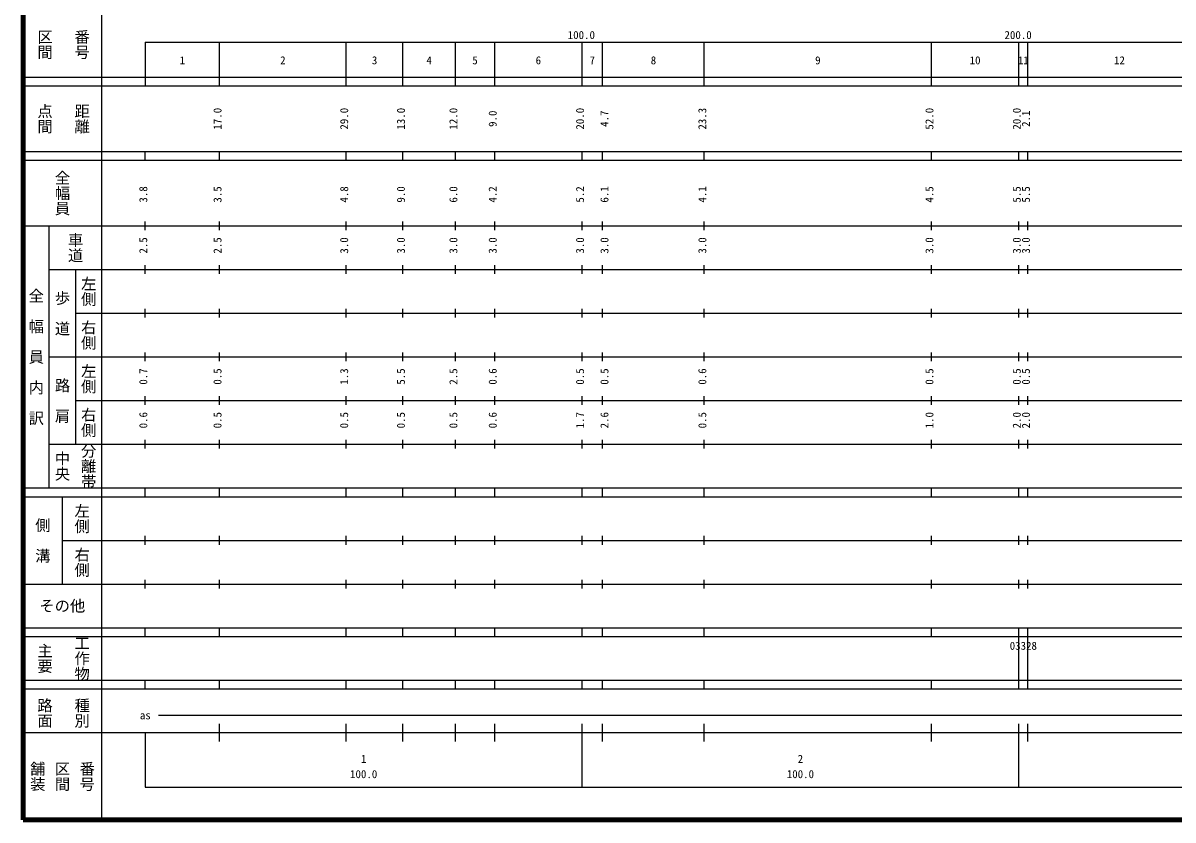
# Model space of a CAD drawing. Units: millimetres on the paper, enlarged 1000 times. Extents: x 40000 to 680000, y 20000 to 380000.
# Drawn here: x 40000 to 303312, y 20000 to 202409 of the extents above; entities that cross this region are included whole.
import ezdxf
from ezdxf.enums import TextEntityAlignment as Align

# ---------------------------------------------------------------- set-up
doc = ezdxf.new("R2010")
doc.units = ezdxf.units.MM
doc.header["$LTSCALE"] = 1000
for name, color, linetype, lineweight in [('M-TTL', 2, 'Continuous', 140), ('M-TTL-BAND', 7, 'Continuous', 25), ('M-TTL-TXT', 7, 'Continuous', 25)]:
    doc.layers.add(name, color=color, linetype=linetype, lineweight=lineweight)
doc.styles.add('@ＭＳ ゴシック', font='')
doc.styles.add('ＭＳ ゴシック', font='')
doc.styles.get('@ＭＳ ゴシック').set_extended_font_data('@MS Gothic')
doc.styles.get('ＭＳ ゴシック').set_extended_font_data('MS Gothic')

msp = doc.modelspace()

# ---------------------------------------------------------------- linework, layer by layer
at = {"layer": 'M-TTL'}
for p, q in [((40000, 380000), (40000, 20000)), ((40000, 20000), (680000, 20000))]:
    msp.add_line(p, q, dxfattribs=at)
at = {"layer": 'M-TTL-BAND'}
for p, q in [((58000, 370000), (58000, 20000)), ((68000, 198000), (579000, 198000)), ((68000, 198000), (68000, 188000)), ((85000, 188000), (85000, 198000)), ((114000, 188000), (114000, 198000)), ((127000, 188000), (127000, 198000)), ((139000, 188000), (139000, 198000)), ((148000, 188000), (148000, 198000)), ((168000, 188000), (168000, 198000)), ((172700, 188000), (172700, 198000)), ((196000, 188000), (196000, 198000)), ((248000, 188000), (248000, 198000)), ((268000, 188000), (268000, 198000)), ((270100, 188000), (270100, 198000)), ((40000, 190000), (579000, 190000)), ((40000, 188000), (579000, 188000)), ((40000, 173000), (579000, 173000)), ((68000, 171000), (68000, 173000)), ((85000, 171000), (85000, 173000)), ((114000, 171000), (114000, 173000)), ((127000, 171000), (127000, 173000)), ((139000, 171000), (139000, 173000)), ((148000, 171000), (148000, 173000)), ((168000, 171000), (168000, 173000)), ((172700, 171000), (172700, 173000)), ((196000, 171000), (196000, 173000)), ((248000, 171000), (248000, 173000)), ((268000, 171000), (268000, 173000)), ((270100, 171000), (270100, 173000)), ((40000, 171000), (579000, 171000)), ((40000, 156000), (579000, 156000)), ((46000, 96000), (46000, 156000)), ((68000, 155000), (68000, 157000)), ((85000, 155000), (85000, 157000)), ((114000, 155000), (114000, 157000)), ((127000, 155000), (127000, 157000)), ((139000, 155000), (139000, 157000)), ((148000, 155000), (148000, 157000)), ((168000, 155000), (168000, 157000)), ((172700, 155000), (172700, 157000)), ((196000, 155000), (196000, 157000)), ((248000, 155000), (248000, 157000)), ((268000, 155000), (268000, 157000)), ((270100, 155000), (270100, 157000)), ((46000, 146000), (579000, 146000)), ((52000, 146000), (52000, 106000)), ((68000, 145000), (68000, 147000)), ((85000, 145000), (85000, 147000)), ((114000, 145000), (114000, 147000)), ((127000, 145000), (127000, 147000)), ((139000, 145000), (139000, 147000)), ((148000, 145000), (148000, 147000)), ((168000, 145000), (168000, 147000)), ((172700, 145000), (172700, 147000)), ((196000, 145000), (196000, 147000)), ((248000, 145000), (248000, 147000)), ((268000, 145000), (268000, 147000)), ((270100, 145000), (270100, 147000)), ((68000, 135000), (68000, 137000)), ((85000, 135000), (85000, 137000)), ((114000, 135000), (114000, 137000)), ((127000, 135000), (127000, 137000)), ((139000, 135000), (139000, 137000)), ((148000, 135000), (148000, 137000)), ((168000, 135000), (168000, 137000)), ((172700, 135000), (172700, 137000)), ((196000, 135000), (196000, 137000)), ((248000, 135000), (248000, 137000)), ((268000, 135000), (268000, 137000)), ((270100, 135000), (270100, 137000)), ((52000, 136000), (579000, 136000)), ((68000, 125000), (68000, 127000)), ((85000, 125000), (85000, 127000)), ((114000, 125000), (114000, 127000)), ((127000, 125000), (127000, 127000)), ((139000, 125000), (139000, 127000)), ((148000, 125000), (148000, 127000)), ((168000, 125000), (168000, 127000)), ((172700, 125000), (172700, 127000)), ((196000, 125000), (196000, 127000)), ((248000, 125000), (248000, 127000)), ((268000, 125000), (268000, 127000)), ((270100, 125000), (270100, 127000)), ((46000, 126000), (579000, 126000)), ((52000, 116000), (579000, 116000)), ((68000, 115000), (68000, 117000)), ((85000, 115000), (85000, 117000)), ((114000, 115000), (114000, 117000)), ((127000, 115000), (127000, 117000)), ((139000, 115000), (139000, 117000)), ((148000, 115000), (148000, 117000)), ((168000, 115000), (168000, 117000)), ((172700, 115000), (172700, 117000)), ((196000, 115000), (196000, 117000)), ((248000, 115000), (248000, 117000)), ((268000, 115000), (268000, 117000)), ((270100, 115000), (270100, 117000)), ((46000, 106000), (579000, 106000)), ((68000, 105000), (68000, 107000)), ((85000, 105000), (85000, 107000)), ((114000, 105000), (114000, 107000)), ((127000, 105000), (127000, 107000)), ((139000, 105000), (139000, 107000)), ((148000, 105000), (148000, 107000)), ((168000, 105000), (168000, 107000)), ((172700, 105000), (172700, 107000)), ((196000, 105000), (196000, 107000)), ((248000, 105000), (248000, 107000)), ((268000, 105000), (268000, 107000)), ((270100, 105000), (270100, 107000)), ((40000, 96000), (579000, 96000)), ((68000, 94000), (68000, 96000)), ((85000, 94000), (85000, 96000)), ((114000, 94000), (114000, 96000)), ((127000, 94000), (127000, 96000)), ((139000, 94000), (139000, 96000)), ((148000, 94000), (148000, 96000)), ((168000, 94000), (168000, 96000)), ((172700, 94000), (172700, 96000)), ((196000, 94000), (196000, 96000)), ((248000, 94000), (248000, 96000)), ((268000, 94000), (268000, 96000)), ((270100, 94000), (270100, 96000)), ((40000, 94000), (579000, 94000)), ((49000, 94000), (49000, 74000)), ((68000, 83000), (68000, 85000)), ((85000, 83000), (85000, 85000)), ((114000, 83000), (114000, 85000)), ((127000, 83000), (127000, 85000)), ((139000, 83000), (139000, 85000)), ((148000, 83000), (148000, 85000)), ((168000, 83000), (168000, 85000)), ((172700, 83000), (172700, 85000)), ((196000, 83000), (196000, 85000)), ((248000, 83000), (248000, 85000)), ((268000, 83000), (268000, 85000)), ((270100, 83000), (270100, 85000)), ((49000, 84000), (579000, 84000)), ((40000, 74000), (579000, 74000)), ((68000, 73000), (68000, 75000)), ((85000, 73000), (85000, 75000)), ((114000, 73000), (114000, 75000)), ((127000, 73000), (127000, 75000)), ((139000, 73000), (139000, 75000)), ((148000, 73000), (148000, 75000)), ((168000, 73000), (168000, 75000)), ((172700, 73000), (172700, 75000)), ((196000, 73000), (196000, 75000)), ((248000, 73000), (248000, 75000)), ((268000, 73000), (268000, 75000)), ((270100, 73000), (270100, 75000)), ((40000, 64000), (579000, 64000)), ((68000, 62000), (68000, 64000)), ((85000, 62000), (85000, 64000)), ((114000, 62000), (114000, 64000)), ((127000, 62000), (127000, 64000)), ((139000, 62000), (139000, 64000)), ((148000, 62000), (148000, 64000)), ((168000, 62000), (168000, 64000)), ((172700, 62000), (172700, 64000)), ((196000, 62000), (196000, 64000)), ((248000, 62000), (248000, 64000)), ((268000, 62000), (268000, 64000)), ((270100, 62000), (270100, 64000)), ((40000, 62000), (579000, 62000)), ((270100, 52000), (270100, 62000)), ((40000, 52000), (579000, 52000)), ((68000, 50000), (68000, 52000)), ((85000, 50000), (85000, 52000)), ((114000, 50000), (114000, 52000)), ((127000, 50000), (127000, 52000)), ((139000, 50000), (139000, 52000)), ((148000, 50000), (148000, 52000)), ((168000, 50000), (168000, 52000)), ((172700, 50000), (172700, 52000)), ((196000, 50000), (196000, 52000)), ((248000, 50000), (248000, 52000)), ((268000, 50000), (268000, 52000)), ((270100, 50000), (270100, 52000)), ((40000, 50000), (579000, 50000)), ((71000, 44000), (565000, 44000)), ((40000, 40000), (579000, 40000)), ((68000, 40000), (68000, 27500)), ((85000, 38000), (85000, 42000)), ((114000, 38000), (114000, 42000)), ((127000, 38000), (127000, 42000)), ((139000, 38000), (139000, 42000)), ((148000, 38000), (148000, 42000)), ((168000, 27500), (168000, 42000)), ((172700, 38000), (172700, 42000)), ((196000, 38000), (196000, 42000)), ((248000, 38000), (248000, 42000)), ((268000, 27500), (268000, 42000)), ((270100, 38000), (270100, 42000)), ((68000, 27500), (579000, 27500))]:
    msp.add_line(p, q, dxfattribs=at)
at = {"layer": 'M-TTL-TXT'}
msp.add_line((268000, 52000), (268000, 62000), dxfattribs=at)

# ---------------------------------------------------------------- texts
at = {"layer": 'M-TTL-BAND', "style": '@ＭＳ ゴシック'}
for s, p in [('区間', (45000, 197500)), ('番号', (53500, 197500)), ('点間', (45000, 180500)), ('距離', (53500, 180500)), ('全幅員', (49000, 163500)), ('車道', (52000, 151000)), ('左側', (55000, 141000)), ('全\u3000幅\u3000員\u3000内\u3000訳', (43000, 126000)), ('歩\u3000道', (49000, 136000)), ('右側', (55000, 131000)), ('左側', (55000, 121000)), ('路\u3000肩', (49000, 116000)), ('右側', (55000, 111000)), ('分離帯', (55000, 101000)), ('中央', (49000, 101000)), ('左側', (53500, 89000)), ('側\u3000溝', (44500, 84000)), ('右側', (53500, 79000)), ('工作物', (53500, 57000)), ('主要', (45000, 57000)), ('路面', (45000, 44500)), ('種別', (53500, 44500)), ('舗装', (43333, 30000)), ('区間', (49000, 30000)), ('番号', (54667, 30000))]:
    msp.add_text(s, height=2566, rotation=270, dxfattribs=at).set_placement(p, align=Align.MIDDLE_CENTER)
at = {"layer": 'M-TTL-BAND', "style": 'ＭＳ ゴシック'}
for s, p in [('100.0', (167844, 198195)), ('200.0', (267844, 198195)), ('1', (76500, 192405)), ('2', (99500, 192405)), ('3', (120500, 192405)), ('4', (133000, 192405)), ('5', (143500, 192405)), ('6', (158000, 192405)), ('7', (170350, 192405)), ('8', (184350, 192405)), ('9', (222000, 192405)), ('10', (258000, 192405)), ('11', (269050, 192405)), ('12', (291050, 192405)), ('as', (68000, 42500)), ('1', (118000, 32523)), ('2', (218000, 32523)), ('100.0', (118000, 29033)), ('100.0', (218000, 29033))]:
    msp.add_text(s, height=1833, dxfattribs=at).set_placement(p, align=Align.BOTTOM_CENTER)
for s, p in [('17.0', (86000, 180500)), ('29.0', (115000, 180500)), ('13.0', (128000, 180500)), ('12.0', (140000, 180500)), ('9.0', (149000, 180500)), ('20.0', (169000, 180500)), ('4.7', (174595, 180500)), ('23.3', (197000, 180500)), ('52.0', (249000, 180500)), ('20.0', (269000, 180500)), ('2.1', (271100, 180500)), ('3.8', (69000, 163174)), ('3.5', (86000, 163174)), ('4.8', (115000, 163174)), ('9.0', (128000, 163174)), ('6.0', (140000, 163174)), ('4.2', (149000, 163174)), ('5.2', (169000, 163174)), ('6.1', (174595, 163174)), ('4.1', (197000, 163174)), ('4.5', (249000, 163174)), ('5.5', (269000, 163174)), ('5.5', (271100, 163174)), ('2.5', (69000, 151500)), ('2.5', (86000, 151500)), ('3.0', (115000, 151500)), ('3.0', (128000, 151500)), ('3.0', (140000, 151500)), ('3.0', (149000, 151500)), ('3.0', (169000, 151500)), ('3.0', (174595, 151500)), ('3.0', (197000, 151500)), ('3.0', (249000, 151500)), ('3.0', (269000, 151500)), ('3.0', (271100, 151500)), ('0.7', (69000, 121500)), ('0.5', (86000, 121500)), ('1.3', (115000, 121500)), ('5.5', (128000, 121500)), ('2.5', (140000, 121500)), ('0.6', (149000, 121500)), ('0.5', (169000, 121500)), ('0.5', (174595, 121500)), ('0.6', (197000, 121500)), ('0.5', (249000, 121500)), ('0.5', (269000, 121500)), ('0.5', (271100, 121500)), ('0.6', (69000, 111500)), ('0.6', (149000, 111500)), ('1.7', (169000, 111500)), ('2.6', (174595, 111500)), ('1.0', (249000, 111500)), ('2.0', (269000, 111500)), ('2.0', (271100, 111500)), ('0.5', (86000, 111500)), ('0.5', (115000, 111500)), ('0.5', (128000, 111500)), ('0.5', (140000, 111500)), ('0.5', (197000, 111500))]:
    msp.add_text(s, height=1833, rotation=90, dxfattribs=at).set_placement(p, align=Align.BOTTOM_CENTER)
msp.add_text('その他', height=2566, dxfattribs=at).set_placement((49000, 69000), align=Align.MIDDLE_CENTER)
msp.add_text('03328', height=1833, dxfattribs=at).set_placement((265925, 58405), align=Align.BOTTOM_LEFT)

doc.saveas('drawing.dxf')
